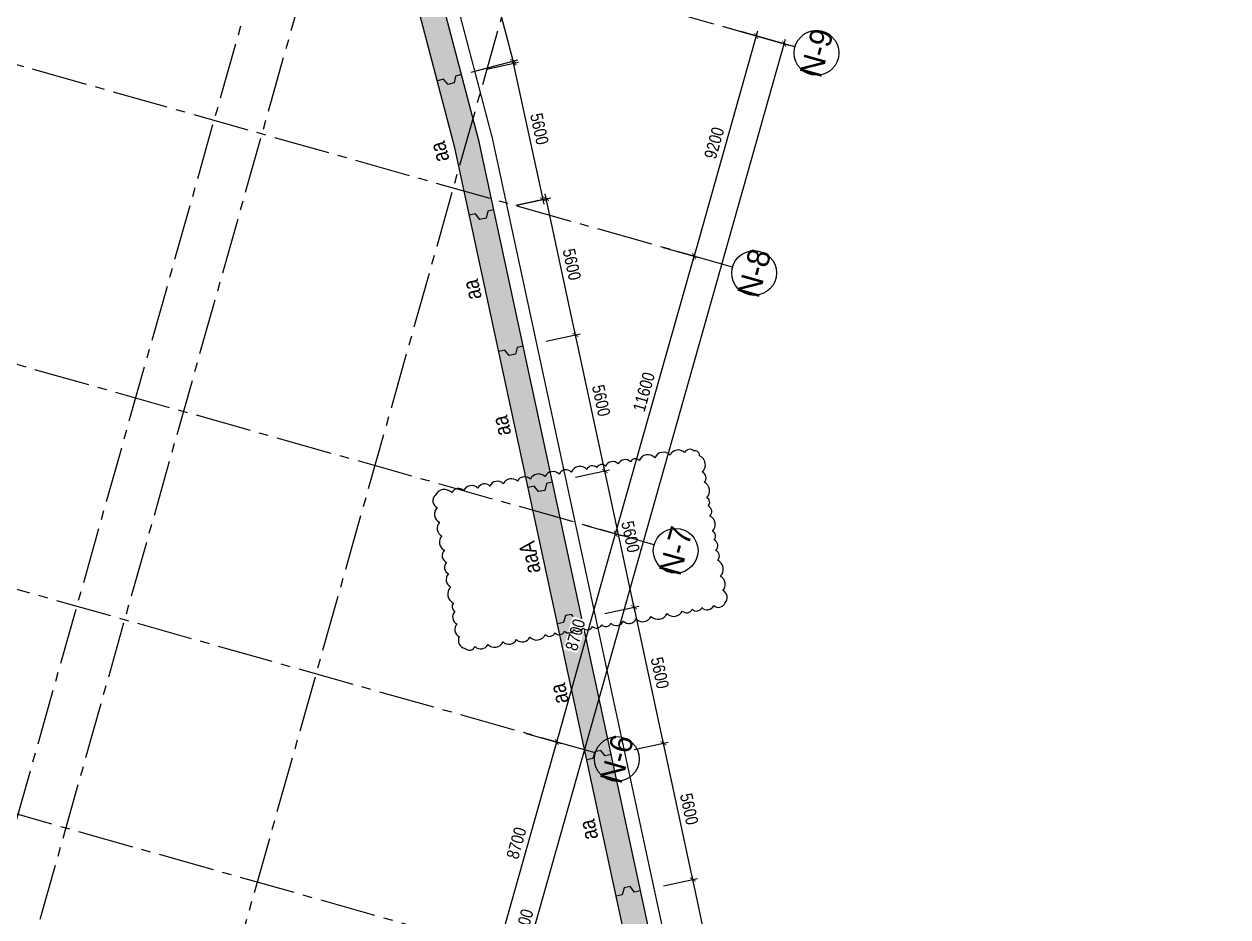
# Model space of a CAD drawing. Header units: millimetres. Extents: x -1534340 to 1713810, y -1348191 to 1114081.
# Drawn here: x 912191 to 960607, y -66262 to -30364 of the extents above; entities that cross this region are included whole.
import ezdxf
from ezdxf.enums import TextEntityAlignment as Align

# ---------------------------------------------------------------- set-up
doc = ezdxf.new("R2010")
doc.units = ezdxf.units.MM
doc.header["$LTSCALE"] = 100
doc.header["$PDMODE"] = 32
doc.header["$PDSIZE"] = 2.5
for name, pattern in [('CENTER2', [1.125, 0.75, -0.125, 0.125, -0.125]), ('DASHDOT', [1, 0.5, -0.25, 0, -0.25]), ('DASHED', [4.5, 3, -1.5])]:
    doc.linetypes.add(name, pattern=pattern)
for name, color, linetype in [('A-GRID-SYM', 50, 'Continuous'), ('ccu11-Dim', 8, 'Continuous'), ('ccu11-Khuat', 9, 'DASHED'), ('ccu12-Hatch', 250, 'Continuous'), ('ccu12-Manh', 8, 'Continuous'), ('ccu12-Truc', 13, 'CENTER2'), ('KC-Betong', 6, 'Continuous'), ('Xref_ST_MBDV Cot vach 30.7.2022$0$Xref_ST_MBDV Cot vach 30.7.2022|Xref_ST_MBDV Cot vach 30.7.2022|Xref_ST_MBDV Cot vach 30.7.2022|Xref_ST_MBDV Cot vach 30.7.2022|A-CORE-OTLN', 2, 'Continuous'), ('Xref_ST_MBDV Cot vach 30.7.2022$0$Xref_ST_MBDV Cot vach 30.7.2022|Xref_ST_MBDV Cot vach 30.7.2022|Xref_ST_MBDV Cot vach 30.7.2022|Xref_ST_MBDV Cot vach 30.7.2022|ccu12-Thay', 7, 'Continuous')]:
    doc.layers.add(name, color=color, linetype=linetype)
doc.layers.add('ccu12-Tencaukien', color=9, linetype='Continuous', lineweight=15)
doc.styles.add('Arial', font='arial.ttf', dxfattribs={"width": 0.7})
doc.styles.add('Arial Narrow', font='ARIALN.TTF')
doc.styles.add('HBA-Text', font='GOTHIC.TTF')
doc.dimstyles.new('ccu12-200', dxfattribs={"dimscale": 200, "dimtxt": 2.5, "dimasz": 1, "dimexe": 1, "dimexo": 2, "dimgap": 1, "dimtad": 1, "dimdec": 0, "dimrnd": 5, "dimdsep": 46, "dimtxsty": 'Arial Narrow', "dimblk": 'ARCHTICK', "dimcen": -1, "dimdle": 1, "dimclrd": 256, "dimclre": 256, "dimclrt": 3, "dimadec": 0, "dimazin": 2, "dimtfac": 0.1, "dimtdec": 0, "dimtmove": 0, "dimatfit": 1, "dimldrblk": 'ARCHTICK', "dimfxl": 1, "dimtvp": 0.833333, "dimtolj": 1, "dimtzin": 12, "dimarcsym": 0})

# ---------------------------------------------------------------- blocks, each defined once
blk = doc.blocks.new('_ARCHTICK')
at = {"color": 0, "linetype": 'ByBlock', "const_width": 0.15}
blk.add_lwpolyline([(-0.5, -0.5), (0.5, 0.5)], dxfattribs=at)
blk = doc.blocks.new('*D3252')
at = {"layer": 'ccu11-Dim', "lineweight": -2, "ltscale": 0.5, "transparency": 16777216}
for p, q in [((937913, -65010), (939281, -64715)), ((940308, -70427), (939044, -64562)), ((939093, -70484), (940461, -70189))]:
    blk.add_line(p, q, dxfattribs=at)
at = {"layer": 'Defpoints', "color": 0, "ltscale": 0.5, "transparency": 16777216}
for p in [(939086, -64757), (937522, -65094), (938702, -70569)]:
    blk.add_point(p, dxfattribs=at)
at = {"layer": 'ccu11-Dim', "lineweight": -2, "ltscale": 0.5, "transparency": 16777216, "xscale": 200, "yscale": 200, "zscale": 200}
for p, rotation in [((939086, -64757), 102.1642570580962), ((940266, -70231), 282.1642570580961)]:
    blk.add_blockref('_ARCHTICK', p, dxfattribs=dict(at, rotation=rotation))
at = {"layer": 'ccu11-Dim', "color": 3, "ltscale": 0.5, "transparency": 16777216, "insert": (940121, -67398), "char_height": 500, "attachment_point": 5, "rotation": 282.1643, "style": 'Arial Narrow', "bg_fill": 3, "box_fill_scale": 1.1, "bg_fill_color": 256, "bg_fill_true_color": 13158600, "bg_fill_transparency": 0}
blk.add_mtext('\\A1;5600', dxfattribs=at)
blk = doc.blocks.new('*D3253')
at = {"layer": 'ccu11-Dim', "lineweight": -2, "ltscale": 0.5, "transparency": 16777216}
for p, q in [((936733, -59536), (938101, -59241)), ((939128, -64953), (937864, -59087)), ((937913, -65010), (939281, -64715))]:
    blk.add_line(p, q, dxfattribs=at)
at = {"layer": 'Defpoints', "color": 0, "ltscale": 0.5, "transparency": 16777216}
for p in [(937906, -59283), (936342, -59620), (937522, -65094)]:
    blk.add_point(p, dxfattribs=at)
at = {"layer": 'ccu11-Dim', "lineweight": -2, "ltscale": 0.5, "transparency": 16777216, "xscale": 200, "yscale": 200, "zscale": 200}
for p, rotation in [((937906, -59283), 102.1642570580962), ((939086, -64757), 282.1642570580961)]:
    blk.add_blockref('_ARCHTICK', p, dxfattribs=dict(at, rotation=rotation))
at = {"layer": 'ccu11-Dim', "color": 3, "ltscale": 0.5, "transparency": 16777216, "insert": (938941, -61924), "char_height": 500, "attachment_point": 5, "rotation": 282.1643, "style": 'Arial Narrow', "bg_fill": 3, "box_fill_scale": 1.1, "bg_fill_color": 256, "bg_fill_true_color": 13158600, "bg_fill_transparency": 0}
blk.add_mtext('\\A1;5600', dxfattribs=at)
blk = doc.blocks.new('*D3254')
at = {"layer": 'ccu11-Dim', "lineweight": -2, "ltscale": 0.5, "transparency": 16777216}
for p, q in [((937948, -59478), (936684, -53613)), ((935553, -54061), (936921, -53766)), ((936733, -59536), (938101, -59241))]:
    blk.add_line(p, q, dxfattribs=at)
at = {"layer": 'Defpoints', "color": 0, "ltscale": 0.5, "transparency": 16777216}
for p in [(935162, -54146), (936726, -53809), (936342, -59620)]:
    blk.add_point(p, dxfattribs=at)
at = {"layer": 'ccu11-Dim', "lineweight": -2, "ltscale": 0.5, "transparency": 16777216, "xscale": 200, "yscale": 200, "zscale": 200}
for p, rotation in [((936726, -53809), 102.1642570580962), ((937906, -59283), 282.1642570580961)]:
    blk.add_blockref('_ARCHTICK', p, dxfattribs=dict(at, rotation=rotation))
at = {"layer": 'ccu11-Dim', "color": 3, "ltscale": 0.5, "transparency": 16777216, "insert": (937761, -56450), "char_height": 500, "attachment_point": 5, "rotation": 282.1643, "style": 'Arial Narrow', "bg_fill": 3, "box_fill_scale": 1.1, "bg_fill_color": 256, "bg_fill_true_color": 13158600, "bg_fill_transparency": 0}
blk.add_mtext('\\A1;5600', dxfattribs=at)
blk = doc.blocks.new('*D3255')
at = {"layer": 'ccu11-Dim', "lineweight": -2, "ltscale": 0.5, "transparency": 16777216}
for p, q in [((934373, -48587), (935741, -48292)), ((936768, -54004), (935504, -48139)), ((935553, -54061), (936921, -53766))]:
    blk.add_line(p, q, dxfattribs=at)
at = {"layer": 'Defpoints', "color": 0, "ltscale": 0.5, "transparency": 16777216}
for p in [(935546, -48334), (933982, -48671), (935162, -54146)]:
    blk.add_point(p, dxfattribs=at)
at = {"layer": 'ccu11-Dim', "lineweight": -2, "ltscale": 0.5, "transparency": 16777216, "xscale": 200, "yscale": 200, "zscale": 200}
for p, rotation in [((935546, -48334), 102.1642570580962), ((936726, -53809), 282.1642570580961)]:
    blk.add_blockref('_ARCHTICK', p, dxfattribs=dict(at, rotation=rotation))
at = {"layer": 'ccu11-Dim', "color": 3, "ltscale": 0.5, "transparency": 16777216, "insert": (936581, -50975), "char_height": 500, "attachment_point": 5, "rotation": 282.1643, "style": 'Arial Narrow', "bg_fill": 3, "box_fill_scale": 1.1, "bg_fill_color": 256, "bg_fill_true_color": 13158600, "bg_fill_transparency": 0}
blk.add_mtext('\\A1;5600', dxfattribs=at)
blk = doc.blocks.new('*D3256')
at = {"layer": 'ccu11-Dim', "lineweight": -2, "ltscale": 0.5, "transparency": 16777216}
for p, q in [((933193, -43113), (934561, -42818)), ((935588, -48530), (934324, -42665)), ((934373, -48587), (935741, -48292))]:
    blk.add_line(p, q, dxfattribs=at)
at = {"layer": 'Defpoints', "color": 0, "ltscale": 0.5, "transparency": 16777216}
for p in [(934366, -42860), (932802, -43197), (933982, -48671)]:
    blk.add_point(p, dxfattribs=at)
at = {"layer": 'ccu11-Dim', "lineweight": -2, "ltscale": 0.5, "transparency": 16777216, "xscale": 200, "yscale": 200, "zscale": 200}
for p, rotation in [((934366, -42860), 102.1642570580962), ((935546, -48334), 282.1642570580961)]:
    blk.add_blockref('_ARCHTICK', p, dxfattribs=dict(at, rotation=rotation))
at = {"layer": 'ccu11-Dim', "color": 3, "ltscale": 0.5, "transparency": 16777216, "insert": (935401, -45501), "char_height": 500, "attachment_point": 5, "rotation": 282.1643, "style": 'Arial Narrow', "bg_fill": 3, "box_fill_scale": 1.1, "bg_fill_color": 256, "bg_fill_true_color": 13158600, "bg_fill_transparency": 0}
blk.add_mtext('\\A1;5600', dxfattribs=at)
blk = doc.blocks.new('*D3257')
at = {"layer": 'ccu11-Dim', "lineweight": -2, "ltscale": 0.5, "transparency": 16777216}
for p, q in [((934408, -43056), (933144, -37190)), ((932013, -37639), (933381, -37344)), ((933193, -43113), (934561, -42818))]:
    blk.add_line(p, q, dxfattribs=at)
at = {"layer": 'Defpoints', "color": 0, "ltscale": 0.5, "transparency": 16777216}
for p in [(931622, -37723), (933186, -37386), (932802, -43197)]:
    blk.add_point(p, dxfattribs=at)
at = {"layer": 'ccu11-Dim', "lineweight": -2, "ltscale": 0.5, "transparency": 16777216, "xscale": 200, "yscale": 200, "zscale": 200}
for p, rotation in [((933186, -37386), 102.1642570580962), ((934366, -42860), 282.1642570580961)]:
    blk.add_blockref('_ARCHTICK', p, dxfattribs=dict(at, rotation=rotation))
at = {"layer": 'ccu11-Dim', "color": 3, "ltscale": 0.5, "transparency": 16777216, "insert": (934221, -40027), "char_height": 500, "attachment_point": 5, "rotation": 282.1643, "style": 'Arial Narrow', "bg_fill": 3, "box_fill_scale": 1.1, "bg_fill_color": 256, "bg_fill_true_color": 13158600, "bg_fill_transparency": 0}
blk.add_mtext('\\A1;5600', dxfattribs=at)
blk = doc.blocks.new('*D3258')
at = {"layer": 'ccu11-Dim', "lineweight": -2, "ltscale": 0.5, "transparency": 16777216}
for p, q in [((930794, -32172), (932077, -31896)), ((933103, -37608), (931839, -31743)), ((931974, -37647), (933257, -37370))]:
    blk.add_line(p, q, dxfattribs=at)
at = {"layer": 'Defpoints', "color": 0, "ltscale": 0.5, "transparency": 16777216}
for p in [(931881, -31938), (930403, -32257), (931583, -37731)]:
    blk.add_point(p, dxfattribs=at)
at = {"layer": 'ccu11-Dim', "lineweight": -2, "ltscale": 0.5, "transparency": 16777216, "xscale": 200, "yscale": 200, "zscale": 200}
for p, rotation in [((931881, -31938), 102.1642570580962), ((933061, -37413), 282.1642570580961)]:
    blk.add_blockref('_ARCHTICK', p, dxfattribs=dict(at, rotation=rotation))
at = {"layer": 'ccu11-Dim', "color": 3, "ltscale": 0.5, "transparency": 16777216, "insert": (932916, -34579), "char_height": 500, "attachment_point": 5, "rotation": 282.1643, "style": 'Arial Narrow', "bg_fill": 3, "box_fill_scale": 1.1, "bg_fill_color": 256, "bg_fill_true_color": 13158600, "bg_fill_transparency": 0}
blk.add_mtext('\\A1;5600', dxfattribs=at)
blk = doc.blocks.new('*D3259')
at = {"layer": 'ccu11-Dim', "lineweight": -2, "ltscale": 0.5, "transparency": 16777216}
for p, q in [((928746, -26876), (930632, -26380)), ((931913, -32041), (930388, -26238)), ((930169, -32292), (932055, -31796))]:
    blk.add_line(p, q, dxfattribs=at)
at = {"layer": 'Defpoints', "color": 0, "ltscale": 0.5, "transparency": 16777216}
for p in [(930439, -26431), (928359, -26977), (929782, -32394)]:
    blk.add_point(p, dxfattribs=at)
at = {"layer": 'ccu11-Dim', "lineweight": -2, "ltscale": 0.5, "transparency": 16777216, "xscale": 200, "yscale": 200, "zscale": 200}
for p, rotation in [((930439, -26431), 104.72184642955), ((931862, -31847), 284.7218464295501)]:
    blk.add_blockref('_ARCHTICK', p, dxfattribs=dict(at, rotation=rotation))
at = {"layer": 'ccu11-Dim', "color": 3, "ltscale": 0.5, "transparency": 16777216, "insert": (931591, -29023), "char_height": 500, "attachment_point": 5, "rotation": 284.7218, "style": 'Arial Narrow', "bg_fill": 3, "box_fill_scale": 1.1, "bg_fill_color": 256, "bg_fill_true_color": 13158600, "bg_fill_transparency": 0}
blk.add_mtext('\\A1;5600', dxfattribs=at)
blk = doc.blocks.new('GRID-SYM-flat-237')
at = {"layer": 'A-GRID-SYM', "ltscale": 0.5}
blk.add_circle((0, 0), 900, dxfattribs=at)
at = {"layer": 'A-GRID-SYM', "style": 'HBA-Text'}
blk.add_attdef('GRID', text='', height=900, rotation=74.2212, dxfattribs=at).set_placement((0, 0), align=Align.MIDDLE_CENTER)
blk = doc.blocks.new('GRID-SYM-flat-238')
at = {"layer": 'A-GRID-SYM', "ltscale": 0.5}
blk.add_circle((0, 0), 900, dxfattribs=at)
at = {"layer": 'A-GRID-SYM', "style": 'HBA-Text'}
blk.add_attdef('GRID', text='', height=900, rotation=74.2212, dxfattribs=at).set_placement((0, 0), align=Align.MIDDLE_CENTER)
blk = doc.blocks.new('GRID-SYM-flat-239')
at = {"layer": 'A-GRID-SYM', "ltscale": 0.5}
blk.add_circle((0, 0), 900, dxfattribs=at)
at = {"layer": 'A-GRID-SYM', "style": 'HBA-Text'}
blk.add_attdef('GRID', text='', height=900, rotation=74.2212, dxfattribs=at).set_placement((0, 0), align=Align.MIDDLE_CENTER)
blk = doc.blocks.new('GRID-SYM-flat-240')
at = {"layer": 'A-GRID-SYM', "ltscale": 0.5}
blk.add_circle((0, 0), 900, dxfattribs=at)
at = {"layer": 'A-GRID-SYM', "style": 'HBA-Text'}
blk.add_attdef('GRID', text='', height=900, rotation=74.2212, dxfattribs=at).set_placement((0, 0), align=Align.MIDDLE_CENTER)
blk = doc.blocks.new('*D3006')
at = {"layer": 'ccu11-Dim', "lineweight": -2, "ltscale": 0.5, "transparency": 16777216}
for p, q in [((1248934, 58783), (1251408, 67540)), ((1250119, 67696), (1251546, 67293)), ((1247753, 59324), (1249180, 58921))]:
    blk.add_line(p, q, dxfattribs=at)
at = {"layer": 'Defpoints', "color": 0, "ltscale": 0.5, "transparency": 16777216}
for p in [(1249734, 67805, 0), (1251354, 67347), (1247368, 59433, 0)]:
    blk.add_point(p, dxfattribs=at)
at = {"layer": 'ccu11-Dim', "lineweight": -2, "ltscale": 0.5, "transparency": 16777216, "xscale": 200, "yscale": 200, "zscale": 200}
for p, rotation in [((1251354, 67347), 74.22121918278238), ((1248988, 58975), 254.2212191827824)]:
    blk.add_blockref('_ARCHTICK', p, dxfattribs=dict(at, rotation=rotation))
at = {"layer": 'ccu11-Dim', "color": 3, "ltscale": 0.5, "transparency": 16777216, "insert": (1249733, 63285), "char_height": 500, "attachment_point": 5, "rotation": 74.2212, "style": 'Arial Narrow', "bg_fill": 3, "box_fill_scale": 1.1, "bg_fill_color": 256, "bg_fill_true_color": 13158600, "bg_fill_transparency": 0}
blk.add_mtext('\\A1;8700', dxfattribs=at)
blk = doc.blocks.new('*D3007')
at = {"layer": 'ccu11-Dim', "lineweight": -2, "ltscale": 0.5, "transparency": 16777216}
for p, q in [((1246568, 50410), (1249042, 59168)), ((1247753, 59324), (1249180, 58921)), ((1245387, 50952), (1246815, 50548))]:
    blk.add_line(p, q, dxfattribs=at)
at = {"layer": 'Defpoints', "color": 0, "ltscale": 0.5, "transparency": 16777216}
for p in [(1247368, 59433, 0), (1248988, 58975), (1245002, 51061, 0)]:
    blk.add_point(p, dxfattribs=at)
at = {"layer": 'ccu11-Dim', "lineweight": -2, "ltscale": 0.5, "transparency": 16777216, "xscale": 200, "yscale": 200, "zscale": 200}
for p, rotation in [((1248988, 58975), 74.22121918278238), ((1246622, 50603), 254.2212191827824)]:
    blk.add_blockref('_ARCHTICK', p, dxfattribs=dict(at, rotation=rotation))
at = {"layer": 'ccu11-Dim', "color": 3, "ltscale": 0.5, "transparency": 16777216, "insert": (1247367, 54913), "char_height": 500, "attachment_point": 5, "rotation": 74.2212, "style": 'Arial Narrow', "bg_fill": 3, "box_fill_scale": 1.1, "bg_fill_color": 256, "bg_fill_true_color": 13158600, "bg_fill_transparency": 0}
blk.add_mtext('\\A1;8700', dxfattribs=at)
blk = doc.blocks.new('*D3012')
at = {"layer": 'ccu11-Dim', "lineweight": -2, "ltscale": 0.5, "transparency": 16777216}
for p, q in [((1255775, 87712), (1258325, 86992)), ((1237901, 15450), (1258187, 87239)), ((1235598, 16309), (1238148, 15588))]:
    blk.add_line(p, q, dxfattribs=at)
at = {"layer": 'Defpoints', "color": 0, "ltscale": 0.5, "transparency": 16777216}
for p in [(1255390, 87821, 0), (1258133, 87046), (1235213, 16417, 0)]:
    blk.add_point(p, dxfattribs=at)
at = {"layer": 'ccu11-Dim', "lineweight": -2, "ltscale": 0.5, "transparency": 16777216, "xscale": 200, "yscale": 200, "zscale": 200}
for p, rotation in [((1258133, 87046), 74.22121918278238), ((1237956, 15642), 254.2212191827824)]:
    blk.add_blockref('_ARCHTICK', p, dxfattribs=dict(at, rotation=rotation))
at = {"layer": 'ccu11-Dim', "color": 3, "ltscale": 0.5, "transparency": 16777216, "insert": (1247606, 51468), "char_height": 500, "attachment_point": 5, "rotation": 74.2212, "style": 'Arial Narrow', "bg_fill": 3, "box_fill_scale": 1.1, "bg_fill_color": 256, "bg_fill_true_color": 13158600, "bg_fill_transparency": 0}
blk.add_mtext('\\A1;74200', dxfattribs=at)
blk = doc.blocks.new('*D3019')
at = {"layer": 'ccu11-Dim', "lineweight": -2, "ltscale": 0.5, "transparency": 16777216}
for p, q in [((1255775, 87712), (1257202, 87309)), ((1257064, 87556), (1254454, 78318)), ((1253273, 78859), (1254701, 78456))]:
    blk.add_line(p, q, dxfattribs=at)
at = {"layer": 'Defpoints', "color": 0, "ltscale": 0.5, "transparency": 16777216}
for p in [(1255390, 87821, 0), (1252888, 78968, 0), (1254508, 78510)]:
    blk.add_point(p, dxfattribs=at)
at = {"layer": 'ccu11-Dim', "lineweight": -2, "ltscale": 0.5, "transparency": 16777216, "xscale": 200, "yscale": 200, "zscale": 200}
for p, rotation in [((1257010, 87363), 74.22122040985506), ((1254508, 78510), 254.2212204098551)]:
    blk.add_blockref('_ARCHTICK', p, dxfattribs=dict(at, rotation=rotation))
at = {"layer": 'ccu11-Dim', "color": 3, "ltscale": 0.5, "transparency": 16777216, "insert": (1255321, 83061), "char_height": 500, "attachment_point": 5, "rotation": 74.2212, "style": 'Arial Narrow', "bg_fill": 3, "box_fill_scale": 1.1, "bg_fill_color": 256, "bg_fill_true_color": 13158600, "bg_fill_transparency": 0}
blk.add_mtext('\\A1;9200', dxfattribs=at)
blk = doc.blocks.new('*D3020')
at = {"layer": 'ccu11-Dim', "lineweight": -2, "ltscale": 0.5, "transparency": 16777216}
for p, q in [((1251299, 67155), (1254562, 78703)), ((1253273, 78859), (1254701, 78456)), ((1250119, 67696), (1251546, 67293))]:
    blk.add_line(p, q, dxfattribs=at)
at = {"layer": 'Defpoints', "color": 0, "ltscale": 0.5, "transparency": 16777216}
for p in [(1252888, 78968, 0), (1254508, 78510), (1249734, 67805, 0)]:
    blk.add_point(p, dxfattribs=at)
at = {"layer": 'ccu11-Dim', "lineweight": -2, "ltscale": 0.5, "transparency": 16777216, "xscale": 200, "yscale": 200, "zscale": 200}
for p, rotation in [((1254508, 78510), 74.2212204098948), ((1251354, 67347), 254.2212204098948)]:
    blk.add_blockref('_ARCHTICK', p, dxfattribs=dict(at, rotation=rotation))
at = {"layer": 'ccu11-Dim', "color": 3, "ltscale": 0.5, "transparency": 16777216, "insert": (1252493, 73052), "char_height": 500, "attachment_point": 5, "rotation": 74.2212, "style": 'Arial Narrow', "bg_fill": 3, "box_fill_scale": 1.1, "bg_fill_color": 256, "bg_fill_true_color": 13158600, "bg_fill_transparency": 0}
blk.add_mtext('\\A1;11600', dxfattribs=at)
blk = doc.blocks.new('LUOI TRUC-NT1')
at = {"layer": 'ccu12-Truc', "ltscale": 30}
for p, q in [((12589.2, 81327.4), (-12442.6, -7258.6)), ((14513.9, 80783.5), (-10518, -7802.4)), ((31411.1, 68229.5), (-10136.3, 79969.7)), ((22212.4, 78608.2), (-2819.4, -9977.8)), ((28909.4, 59376.2), (-12638, 71116.3)), ((25755.1, 48213.3), (-15792.3, 59953.4)), ((23389.4, 39841.1), (-18158, 51581.3)), ((21023.7, 31469), (-20523.8, 43209.1))]:
    blk.add_line(p, q, dxfattribs=at)
at = {"layer": 'KC-Betong', "ltscale": 0.5}
for name, p, values in [('GRID-SYM-flat-240', (32286.1, 67987.5), {'GRID': 'N-9'}), ('GRID-SYM-flat-239', (29776.9, 59136.3), {'GRID': 'N-8'}), ('GRID-SYM-flat-238', (26621.2, 47968.6), {'GRID': 'N-7'}), ('GRID-SYM-flat-237', (24255.5, 39596.4), {'GRID': 'N-6'})]:
    blk.add_blockref(name, p, dxfattribs=at).add_auto_attribs(values)
at = {"layer": 'ccu11-Dim', "ltscale": 0.5}
dim = blk.add_linear_dim(base=(24205.7, 48651.1), p1=(20219.9, 40736.7, 0), p2=(22585.7, 49108.9, 0), angle=74.22122, dimstyle='ccu12-200', override={"dimfxl": 150, "dimtfill": 1}, dxfattribs=at)
dim.commit()
dim.dimension.update_dxf_attribs({"geometry": '*D3006', "text_midpoint": (22584.7, 44588.9), "insert": (-1227148.1, -18696.1)})
dim = blk.add_linear_dim(base=(21839.9, 40279), p1=(17854.2, 32364.6, 0), p2=(20219.9, 40736.7, 0), angle=74.22122, dimstyle='ccu12-200', override={"dimfxl": 150, "dimtfill": 1}, dxfattribs=at)
dim.commit()
dim.dimension.update_dxf_attribs({"geometry": '*D3007', "text_midpoint": (20218.9, 36216.7), "insert": (-1227148.1, -18696.1)})
dim = blk.add_linear_dim(base=(30984.5, 68350.1), p1=(8065, -2278.7, 0), p2=(28241.7, 69125.1, 0), angle=74.22122, dimstyle='ccu12-200', override={"dimfxl": 150, "dimtfill": 1}, dxfattribs=at)
dim.commit()
dim.dimension.update_dxf_attribs({"geometry": '*D3012', "text_midpoint": (20458, 32772), "insert": (-1227148.1, -18696.1)})
dim = blk.add_aligned_dim(p1=(28241.7, 69125.1, 0), p2=(25740, 60271.8, 0), distance=1683.4, dimstyle='ccu12-200', override={"dimfxl": 150, "dimtfill": 1}, dxfattribs=at)
dim.commit()
dim.dimension.update_dxf_attribs({"geometry": '*D3019', "text_midpoint": (28172.7, 64364.5), "insert": (-1227148.1, -18696.1)})
dim = blk.add_aligned_dim(p1=(22585.7, 49108.9, 0), p2=(25740, 60271.8, 0), distance=-1683.4, dimstyle='ccu12-200', override={"dimfxl": 150, "dimtfill": 1}, dxfattribs=at)
dim.commit()
dim.dimension.update_dxf_attribs({"geometry": '*D3020', "text_midpoint": (25344.7, 54356.4), "insert": (-1227148.1, -18696.1)})
blk = doc.blocks.new('123')
at = {"layer": 'ccu11-Dim', "ltscale": 0.5}
dim = blk.add_linear_dim(base=(939085.7, -64757.1), p1=(938701.7, -70568.5), p2=(937521.7, -65094.2), angle=102.16426, dimstyle='ccu12-200', override={"dimzin": 0, "dimtmove": 1, "dimfxl": 150, "dimtfill": 1}, dxfattribs=at)
dim.commit()
dim.dimension.update_dxf_attribs({"geometry": '*D3252', "text_midpoint": (940120.8, -67398.3)})
dim = blk.add_linear_dim(base=(937905.7, -59282.8), p1=(937521.7, -65094.2), p2=(936341.6, -59620), angle=102.16426, dimstyle='ccu12-200', override={"dimzin": 0, "dimtmove": 1, "dimfxl": 150, "dimtfill": 1}, dxfattribs=at)
dim.commit()
dim.dimension.update_dxf_attribs({"geometry": '*D3253', "text_midpoint": (938940.8, -61924)})
at = {"layer": 'Xref_ST_MBDV Cot vach 30.7.2022$0$Xref_ST_MBDV Cot vach 30.7.2022|Xref_ST_MBDV Cot vach 30.7.2022|Xref_ST_MBDV Cot vach 30.7.2022|Xref_ST_MBDV Cot vach 30.7.2022|ccu12-Thay', "ltscale": 10}
blk.add_lwpolyline([(936984, -65210.1), (936739.8, -65262.8), (936564.8, -65044.6), (936320.2, -65097.3), (936250.7, -65368.2), (936006.5, -65420.8)], dxfattribs=at)
at = {"layer": 'ccu11-Dim', "ltscale": 0.5}
dim = blk.add_linear_dim(base=(936725.7, -53808.6), p1=(936341.6, -59620), p2=(935161.6, -54145.7), angle=102.16426, dimstyle='ccu12-200', override={"dimzin": 0, "dimtmove": 1, "dimfxl": 150, "dimtfill": 1}, dxfattribs=at)
dim.commit()
dim.dimension.update_dxf_attribs({"geometry": '*D3254', "text_midpoint": (937760.8, -56449.8)})
at = {"layer": 'Xref_ST_MBDV Cot vach 30.7.2022$0$Xref_ST_MBDV Cot vach 30.7.2022|Xref_ST_MBDV Cot vach 30.7.2022|Xref_ST_MBDV Cot vach 30.7.2022|Xref_ST_MBDV Cot vach 30.7.2022|ccu12-Thay', "ltscale": 10}
blk.add_lwpolyline([(935804, -59735.9), (935559.8, -59788.5), (935384.8, -59570.3), (935140.2, -59623), (935070.7, -59893.9), (934826.5, -59946.6)], dxfattribs=at)
at = {"layer": 'ccu11-Dim', "ltscale": 0.5}
dim = blk.add_linear_dim(base=(935545.7, -48334.3), p1=(935161.6, -54145.7), p2=(933981.6, -48671.4), angle=102.16426, dimstyle='ccu12-200', override={"dimzin": 0, "dimtmove": 1, "dimfxl": 150, "dimtfill": 1}, dxfattribs=at)
dim.commit()
dim.dimension.update_dxf_attribs({"geometry": '*D3255', "text_midpoint": (936580.8, -50975.5)})
at = {"layer": 'Xref_ST_MBDV Cot vach 30.7.2022$0$Xref_ST_MBDV Cot vach 30.7.2022|Xref_ST_MBDV Cot vach 30.7.2022|Xref_ST_MBDV Cot vach 30.7.2022|Xref_ST_MBDV Cot vach 30.7.2022|ccu12-Thay', "ltscale": 10}
blk.add_lwpolyline([(934624, -54261.6), (934379.8, -54314.2), (934204.8, -54096), (933960.2, -54148.8), (933890.7, -54419.7), (933646.4, -54472.3)], dxfattribs=at)
at = {"layer": 'ccu11-Dim', "ltscale": 0.5}
dim = blk.add_linear_dim(base=(934365.7, -42860), p1=(933981.6, -48671.4), p2=(932801.6, -43197.2), angle=102.16426, dimstyle='ccu12-200', override={"dimzin": 0, "dimtmove": 1, "dimfxl": 150, "dimtfill": 1}, dxfattribs=at)
dim.commit()
dim.dimension.update_dxf_attribs({"geometry": '*D3256', "text_midpoint": (935400.8, -45501.2)})
at = {"layer": 'Xref_ST_MBDV Cot vach 30.7.2022$0$Xref_ST_MBDV Cot vach 30.7.2022|Xref_ST_MBDV Cot vach 30.7.2022|Xref_ST_MBDV Cot vach 30.7.2022|Xref_ST_MBDV Cot vach 30.7.2022|ccu12-Thay', "ltscale": 10}
blk.add_lwpolyline([(933444, -48787.3), (933199.8, -48840), (933130.2, -49110.9), (932885.7, -49163.6), (932710.7, -48945.4), (932466.4, -48998)], dxfattribs=at)
at = {"layer": 'ccu11-Dim', "ltscale": 0.5}
dim = blk.add_linear_dim(base=(933185.7, -37385.8), p1=(932801.6, -43197.2), p2=(931621.6, -37722.9), angle=102.16426, dimstyle='ccu12-200', override={"dimzin": 0, "dimtmove": 1, "dimfxl": 150, "dimtfill": 1}, dxfattribs=at)
dim.commit()
dim.dimension.update_dxf_attribs({"geometry": '*D3257', "text_midpoint": (934220.8, -40027)})
at = {"layer": 'Xref_ST_MBDV Cot vach 30.7.2022$0$Xref_ST_MBDV Cot vach 30.7.2022|Xref_ST_MBDV Cot vach 30.7.2022|Xref_ST_MBDV Cot vach 30.7.2022|Xref_ST_MBDV Cot vach 30.7.2022|ccu12-Thay', "ltscale": 10}
blk.add_lwpolyline([(932264, -43313.1), (932019.8, -43365.7), (931950.2, -43636.6), (931705.7, -43689.3), (931530.7, -43471.1), (931286.4, -43523.8)], dxfattribs=at)
at = {"layer": 'ccu11-Dim', "ltscale": 0.5}
dim = blk.add_linear_dim(base=(931881.3, -31938.1), p1=(931583.4, -37731.2), p2=(930403.3, -32256.7), angle=102.16426, dimstyle='ccu12-200', override={"dimzin": 0, "dimtmove": 1, "dimfxl": 150, "dimtfill": 1}, dxfattribs=at)
dim.commit()
dim.dimension.update_dxf_attribs({"geometry": '*D3258', "text_midpoint": (932916.4, -34579.4)})
at = {"layer": 'Xref_ST_MBDV Cot vach 30.7.2022$0$Xref_ST_MBDV Cot vach 30.7.2022|Xref_ST_MBDV Cot vach 30.7.2022|Xref_ST_MBDV Cot vach 30.7.2022|Xref_ST_MBDV Cot vach 30.7.2022|ccu12-Thay', "ltscale": 10}
blk.add_lwpolyline([(931084, -37838.8), (930839.8, -37891.4), (930770.2, -38162.3), (930525.6, -38215.1), (930350.7, -37996.9), (930106.4, -38049.5)], dxfattribs=at)
at = {"layer": 'ccu11-Dim', "ltscale": 0.5}
dim = blk.add_linear_dim(base=(930438.7, -26431.1), p1=(929782.4, -32393.6), p2=(928359.3, -26977.4), angle=104.72185, dimstyle='ccu12-200', override={"dimzin": 0, "dimtmove": 1, "dimfxl": 150, "dimtfill": 1}, dxfattribs=at)
dim.commit()
dim.dimension.update_dxf_attribs({"geometry": '*D3259', "text_midpoint": (931590.6, -29023.4)})
at = {"layer": 'ccu12-Hatch', "ltscale": 0.5}
h = blk.add_hatch(dxfattribs=at)
h.set_pattern_fill('VATLIEU04', color=256, scale=50, pattern_type=2)
h.set_pattern_definition([(50, (327621.98, 43816.84), (358.63009, -31.37607), [37.5, -412.5]), (355, (327621.98, 43816.84), (-69.37567, 376.09607), [30, -330]), (100.4514, (327651.86, 43814.22), (289.25469, 344.71977), [31.8701, -350.57106]), (46.1842, (327622, 43916.84), (533.62052, -82.7595), [56.25, -618.75]), (96.6356, (327666.45, 43909.94), (467.33135, 487.05894), [47.80514, -525.8565]), (351.1842, (327622, 43916.84), (467.33097, 487.0593), [45, -495]), (21, (327671.98, 43891.84), (298.45353, -201.30945), [37.5, -412.5]), (326, (327671.98, 43891.84), (121.65767, 362.57502), [30, -330]), (71.4514, (327696.85, 43875.06), (420.11131, 161.26525), [31.8701, -350.57106]), (37.5, (327621.98, 43816.84), (6.079928, 166.446927), [0, -326, 0, -335, 0, -331.25]), (7.5, (327621.98, 43816.84), (131.53477, 197.205856), [0, -191, 0, -318.5, 0, -126.25]), (327.5, (327510.48, 43816.84), (266.911218, -11.277436), [0, -125, 0, -390, 0, -517.5]), (317.5, (327460.48, 43816.84), (291.593085, 50.05249), [0, -162.5, 0, -259, 0, -367.5]), (45, (327621.98, 43816.84), (-150.26019, 150.26019), []), (45, (327621.98, 43878.09), (-150.26019, 150.26019), [])])
h.paths.add_polyline_path([(831484.9, -120804.1), (831961.6, -123563.2), (831969.5, -123603.9), (832560.1, -126340.9), (832569.7, -126381.2), (833273.1, -129091.4), (833284.3, -129131.2), (834099.2, -131810), (834112.1, -131849.4), (835037.3, -134492.1), (835051.8, -134530.9), (836085.5, -137133.1), (836101.6, -137171.2), (837242.2, -139728.4), (837259.9, -139765.8), (838505.4, -142273.6), (838524.9, -142310.8), (840046.1, -145075.5), (840069.2, -145115.3), (841530.3, -147503.8), (841552.9, -147539.1), (843113, -149864.3), (843136.8, -149898.2), (844791.7, -152156.7), (844816.9, -152189.6), (846563.9, -154377.7), (846590.4, -154409.5), (848426.6, -156523.5), (848454.3, -156554.2), (850376.4, -158590.3), (850405.4, -158619.8), (852410.1, -160574.6), (852440.3, -160602.9), (854524.2, -162473), (854555.6, -162500), (856715.1, -164282.3), (856747.6, -164308), (858979, -165999.4), (859012.5, -166023.7), (861312.1, -167621.2), (861346.5, -167644.1), (863710.2, -169145.1), (863745.6, -169166.6), (866169.5, -170568.4), (866205.7, -170588.4), (868685.5, -171888.7), (868722.5, -171907.2), (871254, -173103.7), (871291.8, -173120.6), (873870.6, -174211.3), (873909.1, -174226.7), (876530.9, -175209.7), (876569.9, -175223.4), (879230.1, -176097), (879269.7, -176109.1), (881963.8, -176871.9), (882003.9, -176882.4), (884727.3, -177532.9), (884767.8, -177541.7), (887515.7, -178079), (887556.5, -178086.1), (890324.4, -178509.1), (890358.1, -178513.6), (893138.7, -178842.3), (893150.9, -178843.7), (912642, -180906.5), (953995.3, -179599.5), (959988.4, -171932.1), (930494, -35101.7), (926370.6, -19408.6), (912149.8, -15390.2), (905913, -20117.4), (882458.3, -38011.9), (876496.1, -42321.6), (875023.9, -45606.8), (870919.8, -48573.5), (867338.6, -48941.1), (865069.4, -50581.4), (862800.1, -52221.7), (860530.9, -53862), (860524.5, -53866.7), (858266.1, -55521.9), (858237.5, -55543.5), (856029.6, -57265.6), (855991, -57297), (853856.6, -59109.3), (853819.2, -59142.4), (851761.9, -61041.7), (851726, -61076.3), (849749.4, -63059.4), (849714.9, -63095.4), (847822.3, -65158.9), (847789.4, -65196.3), (845984.1, -67336.6), (845952.8, -67375.4), (844237.9, -69588.8), (844208.2, -69628.8), (842586.7, -71911.5), (842558.6, -71952.7), (841033.3, -74300.8), (841007, -74343.1), (839580.5, -76752.4), (839556, -76795.8), (838230.7, -79262.4), (838208, -79306.7), (836986.3, -81826.1), (836965.5, -81871.4), (835849.4, -84439.4), (835830.5, -84485.5), (834822, -87097.6), (834805.1, -87144.4), (833905.9, -89796.1), (833890.9, -89843.6), (833102.6, -92530.4), (833089.5, -92578.5), (832413.5, -95295.6), (832402.5, -95344.2), (831839.8, -98087.1), (831830.8, -98136.1), (831382.5, -100900), (831375.5, -100949.3), (831042.4, -103729.4), (831037.5, -103779), (830820, -106570.6), (830817.2, -106620.8), (830717, -109419), (830716.2, -109467.6), (830729.3, -112267.6), (830730.7, -112318.4), (830862.4, -115115.3), (830865.2, -115156.4), (831112, -117945.5), (831116.5, -117986.7), (831478.7, -120763.2)])
h.paths.add_polyline_path([(929521.1, -35334.2), (925548.7, -20215.5), (912357, -16487.9), (906518.3, -20913.4), (883054.6, -38814.8), (877299.1, -42975.1), (875826.9, -46260.3), (871288.4, -49540.9), (867707.3, -49908.5), (865655.2, -51391.9), (865772.4, -51554), (863503.1, -53194.3), (861233.9, -54834.6), (858975.5, -56489.7), (856767.6, -58211.8), (854633.2, -60024), (852575.9, -61923.4), (850599.3, -63906.5), (848706.7, -65970), (846901.4, -68110.3), (845186.5, -70323.7), (843565, -72606.4), (842039.6, -74954.5), (840613.1, -77363.8), (839287.8, -79830.3), (838066.1, -82349.7), (836950, -84917.7), (835941.5, -87529.8), (835042.3, -90181.5), (834254, -92868.2), (833578, -95585.4), (833015.3, -98328.2), (832567, -101092.1), (832233.8, -103872.2), (832016.4, -106663.8), (831916.2, -109462), (831929.3, -112261.9), (832061.1, -115058.8), (831861.3, -115068.3), (832108.1, -117857.3), (832470.3, -120633.8), (832947, -123392.9), (833537.6, -126130), (834241, -128840.2), (835056, -131518.9), (835981.1, -134161.7), (837014.9, -136763.9), (838155.5, -139321), (839401, -141828.7), (840922.2, -144593.4), (842383.3, -146982), (843943.4, -149307.1), (845598.4, -151565.7), (847345.4, -153753.8), (849181.5, -155867.7), (851103.6, -157903.8), (853108.2, -159858.6), (855192.1, -161728.8), (857351.6, -163511.1), (859583.1, -165202.4), (861882.6, -166800), (864246.3, -168300.9), (866670.1, -169702.8), (869149.9, -171003.1), (871681.3, -172199.6), (874260.2, -173290.3), (876881.9, -174273.3), (879542.2, -175147), (882236.3, -175909.7), (884959.6, -176560.3), (887707.6, -177097.6), (890475.5, -177520.5), (893256.1, -177849.2), (912679, -179904.8), (953495.8, -178614.8), (958912.2, -171685.2)], flags=16)
at = {"layer": 'ccu11-Khuat', "color": 1, "linetype": 'DASHDOT', "ltscale": 18, "const_width": 50}
blk.add_lwpolyline([(925484.4, -13871.6), (917075.8, -10966.5), (905580.1, -19679.6), (882130.3, -37570.3), (858513.2, -54641.9, 0.6850113), (891832.8, -179257.3), (912621.7, -181457.4), (954270.1, -180141.1), (960580.4, -172068), (931029, -34973.8)], format="xyb", close=True, dxfattribs=at)
at = {"layer": 'Xref_ST_MBDV Cot vach 30.7.2022$0$Xref_ST_MBDV Cot vach 30.7.2022|Xref_ST_MBDV Cot vach 30.7.2022|Xref_ST_MBDV Cot vach 30.7.2022|Xref_ST_MBDV Cot vach 30.7.2022|A-CORE-OTLN', "color": 6}
for points in [[(959988.4, -171932.1), (930494, -35101.7), (926370.6, -19408.6), (912149.8, -15390.2)], [(958912.2, -171685.2), (929521.1, -35334.2), (925548.7, -20215.5), (912357, -16487.9), (906518.3, -20913.4)]]:
    blk.add_lwpolyline(points, dxfattribs=at)
at = {"layer": 'Xref_ST_MBDV Cot vach 30.7.2022$0$Xref_ST_MBDV Cot vach 30.7.2022|Xref_ST_MBDV Cot vach 30.7.2022|Xref_ST_MBDV Cot vach 30.7.2022|Xref_ST_MBDV Cot vach 30.7.2022|ccu12-Thay', "ltscale": 10}
blk.add_lwpolyline([(929782.4, -32393.6), (929540.8, -32457.1), (929483.4, -32730.8), (929241.4, -32794.4), (929056.9, -32584.2), (928815.3, -32647.7)], dxfattribs=at)
at = {"layer": 'ccu11-Dim'}
blk.add_blockref('LUOI TRUC-NT1', (911774.8, -99508.4), dxfattribs=at)
at = {"layer": 'Defpoints', "color": 2}
blk.add_lwpolyline([(928718.7, -49317.8, 0.5205671), (928802.7, -49805.6, 0.5205671), (928904, -50394.7, 0.5205671), (928998.4, -50943.4, 0.5205671), (929097.6, -51519.8, 0.5205671), (929182, -52010.5, 0.5205671), (929260.3, -52466, 0.5205671), (929351.8, -52997.8, 0.5205671), (929462.7, -53642, 0.5205671), (929519.7, -53973.6, 0.5205671), (929608, -54486.7, 0.5205671), (929695.3, -54994.2, 0.5205671), (929930.5, -55464.4, 0.5205671), (930330.2, -55395.6, 0.5205671), (930841.3, -55307.7, 0.5205671), (931454.8, -55202.1, 0.5205671), (931992.3, -55109.7, 0.5205671), (932532.9, -55016.7, 0.5205671), (933153.7, -54909.9, 0.5205671), (933542.6, -54843, 0.5205671), (933932.5, -54775.9, 0.5205671), (934304, -54712, 0.5205671), (934671.1, -54648.8, 0.5205671), (935053.3, -54583.1, 0.5205671), (935421.8, -54519.7, 0.5205671), (935789.3, -54456.4, 0.5205671), (936291.2, -54370.1, 0.5205671), (936802.5, -54282.1, 0.5205671), (937406.7, -54178.2, 0.5205671), (938055.3, -54066.6, 0.5205671), (938661.9, -53962.2, 0.5205671), (939061.6, -53893.5, 0.5205671), (939450.2, -53826.6, 0.5205671), (939926.4, -53744.7, 0.5205671), (940378, -53641.5, 0.5205671), (940290.5, -53133, 0.5205671), (940192.9, -52565.6, 0.5205671), (940082, -51920.9, 0.5205671), (940013.6, -51523.3, 0.5205671), (939940.9, -51101, 0.5205671), (939880.8, -50751.8, 0.5205671), (939776.3, -50144, 0.5205671), (939706.4, -49737.6, 0.5205671), (939649.5, -49406.9, 0.5205671), (939542.9, -48787.4, 0.5205671), (939472.5, -48378.3, 0.5205671), (939359.7, -47722.4, 0.5205671), (939124.7, -47527.5, 0.5205671), (938749, -47592.2, 0.5205671), (938176.9, -47690.6, 0.5205671), (937557.3, -47797.2, 0.5205671), (936925.6, -47905.9, 0.5205671), (936580.1, -47965.3, 0.5205671), (936090.6, -48049.5, 0.5205671), (935575.4, -48138.2, 0.5205671), (935228.8, -48197.8, 0.5205671), (934824.8, -48267.3, 0.5205671), (934200.6, -48374.7, 0.5205671), (933705.6, -48459.8, 0.5205671), (933137.9, -48557.5, 0.5205671), (932558.5, -48657.2, 0.5205671), (932037.3, -48746.8, 0.5205671), (931464.9, -48845.3, 0.5205671), (930918.8, -48939.3, 0.5205671), (930439.1, -49021.8, 0.5205671), (929872, -49119.4, 0.5205671), (929396, -49201.3, 0.5205671)], format="xyb", close=True, dxfattribs=at)
at = {"layer": 'ccu12-Tencaukien', "color": 2, "style": 'Arial', "width": 0.8}
for s, rotation, p in [('aa', 104.72185, (929204.3, -35423.7)), ('aa', 102.16426, (930522.9, -40977.6)), ('aa', 102.16426, (931702.9, -46451.8)), ('aaA', 102.16426, (932843.8, -51744.8)), ('aa', 102.16426, (934023.8, -57219)), ('aa', 102.16426, (935203.8, -62693.3))]:
    blk.add_text(s, height=650, rotation=rotation, dxfattribs=at).set_placement(p, align=Align.CENTER)

msp = doc.modelspace()

# ---------------------------------------------------------------- block references
at = {"layer": 'ccu12-Manh'}
msp.add_blockref('123', (0, 0), dxfattribs=at)

doc.saveas('drawing.dxf')
